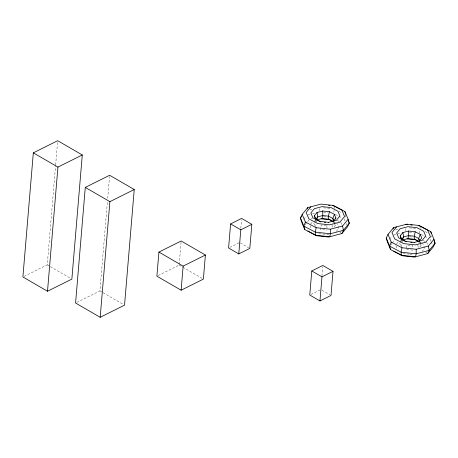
<?xml version="1.0" encoding="UTF-8"?>
<svg xmlns="http://www.w3.org/2000/svg" width="458" height="458" viewBox="0 0 458 458"><rect width="100%" height="100%" fill="white"/><g stroke="black" fill="none" stroke-linecap="round" stroke-linejoin="round"><path stroke-width="0.34" stroke-dasharray="2.29 1.72" d="M24.119 276.374L47.254 264.844L55.59 165.533M55.653 164.846L57.559 142.083M76.789 302.429L99.924 290.899L107.407 201.795M107.693 198.394L109.519 176.628M158.159 275.55L179.147 265.09L181.053 242.408M240.805 228.336L241.521 219.834M321.928 276.077L322.701 266.865M333.796 212.163L334.174 210.256M419.368 233.488L419.997 230.311M315.304 226.773L316.415 223.847M345.864 215.02L344.307 219.113L345.109 221.031M401.122 246.828L402.239 243.902M431.465 235.658L430.131 239.168L430.932 241.085M314.388 221.981L315.562 219.577M400.212 242.036L401.094 240.232M303.7 219.29L306.27 216.182M305.148 224.609L308.95 220.006M310.701 224.048L312.459 221.918M314.669 222.136L315.968 220.567M332.794 223.195L334.145 221.558M333.974 227.054L335.273 225.479L334.334 222.21M336.224 231.399L338.863 228.21L336.836 223.361M340.157 232.801L341.004 231.777M389.523 239.345L392.088 236.236M390.966 244.664L391.813 243.645M392.237 243.129L394.349 240.576M396.525 244.103L398.283 241.973M400.492 242.19L401.792 240.622M418.618 243.25L419.969 241.612M419.797 247.108L421.097 245.534L420.152 242.265M422.047 251.453L424.68 248.265L422.654 243.416M425.98 252.856L426.822 251.831M229.807 247.4L239.002 242.82M310.988 294.431L320.182 289.851M309.763 209.901L312.499 209.18M307.805 214.968L311.875 213.892M312.556 213.714L314.594 213.176M311.159 218.626L312.516 218.266M328.913 234.164L327.625 234.502L318.654 233.546L317.417 232.893M395.586 229.956L398.317 229.235M393.628 235.023L400.412 233.231M323.451 207.812L326.88 208.178M327.567 208.253L330.997 208.619M323.606 212.375L327.865 212.827M323.491 216.663L327.682 217.109M409.269 227.866L412.704 228.233M413.391 228.307L416.82 228.674M409.423 232.429L413.689 232.882M326.314 225.519L321.213 224.975L320.331 229.424L326.966 230.134M409.315 236.717L413.5 237.164M412.784 250.188L406.149 249.478L407.036 245.03L412.772 245.643L412.784 248.889M409.303 254.116L404.471 253.6L403.235 252.948M409.996 254.19L413.448 254.556M425.064 231.582L428.075 233.168M421.16 234.439L424.148 236.013M424.749 236.328L428.333 238.223M423.083 240.456L425.482 241.721M420.181 242.11L421.417 242.763M338.645 211.207L341.651 212.798M335.342 214.384L338.33 215.958M338.926 216.273L342.515 218.168M337.26 220.401L339.659 221.666M334.363 222.056L335.6 222.708M240.215 242.86L248.614 247.726M321.997 290.24L329.794 294.757M179.147 265.09L182.175 266.842M182.782 267.197L202.161 278.424M99.924 290.899L102.386 292.324M103.004 292.685L123.305 304.444M47.254 264.844L49.716 266.27M50.328 266.625L70.629 278.39M431.201 241.727L432.535 244.921M426.679 242.356L427.749 244.916M420.095 243.146L421.097 245.534M401.643 240.25L402.685 242.734M399.622 243.244L400.624 245.631M395.895 245.769L397.166 248.803M346.179 223.59L346.717 224.867M340.855 222.302L341.931 224.867M334.271 223.092L335.273 225.479M315.825 220.195L316.862 222.68M313.804 223.189L315.052 226.172M310.077 225.714L311.343 228.748M417.828 244.956L418.383 248.059M332.004 224.901L332.56 228.004M420.1 227.191L420.198 228.422M334.277 207.136L334.38 208.367M405.158 228.725L405.164 230.677M326.955 225.588L326.96 228.834M319.335 208.671L319.34 210.623"/><path stroke-width="0.69" d="M33.325 152.84L22.9 276.981L47.506 291.236L71.86 279.099L82.285 154.964L57.679 140.703L33.325 152.84L57.931 167.101L82.285 154.964M47.506 291.236L57.931 167.101M85.285 187.402L75.576 303.036L100.182 317.297L124.53 305.16L134.24 189.526L109.634 175.265L85.285 187.402L109.891 201.663L134.24 189.526M100.182 317.297L109.891 201.663M158.915 252.083L156.888 276.18L181.116 290.217L203.375 279.122L205.396 255.026L181.173 240.994L158.915 252.083L183.137 266.121L205.396 255.026M181.116 290.217L183.137 266.121M230.603 223.91L228.582 248.013L238.778 253.921L249.816 248.425L251.837 224.323L241.635 218.414L230.603 223.91L240.805 229.824L251.837 224.323M238.778 253.921L240.805 229.824M311.784 270.947L309.763 295.044L319.965 300.952L330.997 295.456L333.018 271.359L322.821 265.445L311.784 270.947L321.985 276.855L333.018 271.359M319.965 300.952L321.985 276.855M310.822 206.798L306.167 212.426L308.852 218.832L317.841 223.578L329.703 224.844L339.91 222.147L344.559 216.525L341.88 210.113L332.892 205.373L321.029 204.102L307.759 207.611L302.188 214.35L305.4 222.021L316.163 227.7L315.281 232.149L315.528 235.229L329.731 236.746L330.373 233.763L330.367 229.212L342.584 225.989L348.149 219.256L344.937 211.585L334.18 205.905L332.76 205.751M315.184 218.271L314.434 215.655L317.033 212.506L322.741 211.001L329.376 211.71L328.495 216.159L328.747 219.239L333.143 221.563M396.639 226.853L391.991 232.481L394.67 238.887L403.664 243.633L415.526 244.898L425.734 242.202L430.383 236.58L427.703 230.168L418.709 225.428L406.847 224.157L393.577 227.666L388.012 234.404L391.224 242.076L401.981 247.755L401.099 252.203L401.351 255.283L415.555 256.801L416.196 253.818L416.185 249.266L428.402 246.043L433.972 239.311L430.76 231.639L419.997 225.96L418.578 225.805M401.197 238.979L400.258 235.71L402.857 232.561L408.565 231.055L415.2 231.765L414.318 236.214L414.57 239.294L418.967 241.618M317.033 212.506L317.812 216.852L316.404 220.04L322.111 218.535L322.753 215.546L322.741 211.001M402.857 232.561L403.635 236.906L402.221 240.095L407.935 238.589L408.576 235.601L408.565 231.055M305.4 222.021L303.843 226.115L304.77 229.55L315.528 235.229M329.376 211.71L334.409 214.361L332.846 218.455L333.59 221.208M391.224 242.076L389.661 246.169L390.588 249.604L401.351 255.283M415.2 231.765L420.226 234.416L418.669 238.509L419.408 241.263M307.192 208.888L307.759 207.611M307.828 231.021L316.816 235.761L328.684 237.032L341.949 233.523L343.363 230.334L349.277 223.172L348.149 219.256M393.016 228.943L393.577 227.666M393.651 251.076L402.639 255.816L414.501 257.087L427.772 253.577L429.18 250.389L435.1 243.227L433.972 239.311M302.188 214.35L300.431 217.962L301.559 221.878L304.77 229.55M335.319 219.153L335.909 217.945L334.409 214.361M390.588 249.604L387.382 241.933L386.249 238.017L388.012 234.404M301.793 216.308L300.431 217.962L303.843 226.115L315.281 232.149L330.373 233.763L343.363 230.334L342.584 225.989M316.014 219.033L317.812 216.852L322.753 215.546L328.495 216.159L332.846 218.455L333.888 220.939M333.304 221.094L335.909 217.945M341.949 233.523L347.519 226.784L349.277 223.172L348.229 220.664M401.385 239.631L403.635 236.906L408.576 235.601L414.318 236.214L418.669 238.509L419.705 240.994M419.127 241.148L421.726 238L420.226 234.416M427.772 253.577L433.337 246.839L435.1 243.227L434.052 240.719M328.231 222.433L336.367 220.281L339.888 216.021L337.855 211.178L331.06 207.589L322.083 206.632L314.365 208.671L310.845 212.924L312.877 217.773L319.673 221.357L328.649 222.319M414.055 242.488L422.19 240.335L425.705 236.076L423.679 231.233L416.877 227.643L407.906 226.687L400.183 228.725L396.668 232.979L398.695 237.828L405.496 241.412L414.467 242.374M328.495 205.299L329.92 205.447M405.799 224.443L407.929 224.672M410.769 224.975L412.189 225.124M322.111 218.535L328.747 219.239M321.058 218.815L330.035 219.777L332.508 221.077M324.281 222.244L325.609 222.388M316.163 227.7L330.367 229.212M407.935 238.589L414.57 239.294M406.881 238.87L415.853 239.832L418.326 241.131M410.763 242.374L412.091 242.511M401.981 247.755L416.185 249.266M406.154 241.618L401.758 239.294L400.258 235.71M320.961 221.895L315.934 219.239L314.434 215.655M386.249 238.017L389.661 246.169L401.099 252.203L416.196 253.818L429.18 250.389L428.402 246.043M430.76 231.639L431.316 233.7M344.937 211.585L345.681 214.333"/></g></svg>
